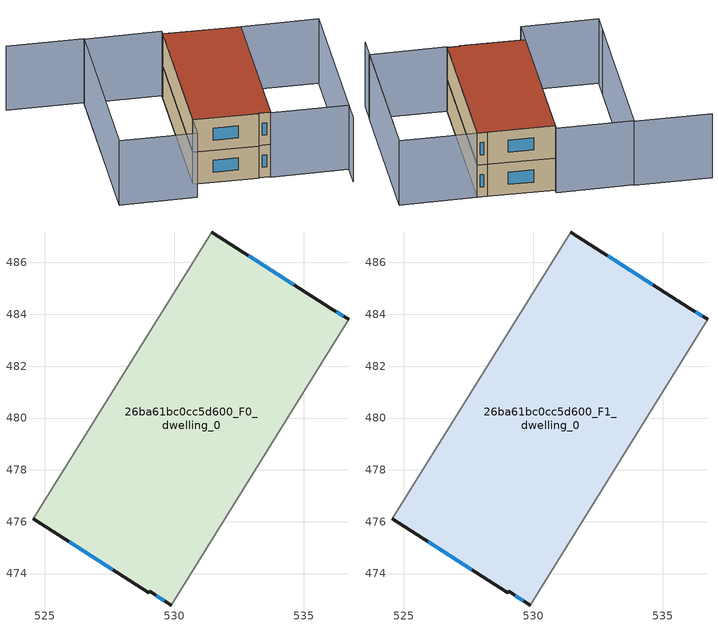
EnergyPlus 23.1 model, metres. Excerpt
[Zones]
26ba61bc0cc5d600_F0_dwelling_0
 floor ground (EU_floor_Construction): 536.05,484.22 536.73,483.8 529.88,472.79 529.06,473.32 529.02,473.25 524.56,476.11 531.44,487.17 z0
 wall outside (EU_wall_Construction): 536.73,483.8 536.05,484.22 531.44,487.17 / 524.56,476.11 529.02,473.25 529.06,473.32 529.88,472.79 z0:3
 wall adiabatic (EU_wall_Construction): 529.88,472.79 536.73,483.8 / 531.44,487.17 524.56,476.11 z0:3
 window (EU_Window_Construction): 536.52,483.93 536.26,484.09 / 529.31,473.15 529.62,472.95 / 525.95,475.22 527.63,474.14 / 534.61,485.14 532.88,486.25 z0.93:2.07
26ba61bc0cc5d600_F1_dwelling_0
 floor to 26ba61bc0cc5d600_F0_dwelling_0 (EU_floor_Construction): 536.05,484.22 536.73,483.8 529.88,472.79 529.06,473.32 529.02,473.25 524.56,476.11 531.44,487.17 z3
 wall outside (EU_wall_Construction): 536.73,483.8 536.05,484.22 531.44,487.17 / 524.56,476.11 529.02,473.25 529.06,473.32 529.88,472.79 z3:6
 wall adiabatic (EU_wall_Construction): 529.88,472.79 536.73,483.8 / 531.44,487.17 524.56,476.11 z3:6
 window (EU_Window_Construction): 536.52,483.93 536.26,484.09 / 529.31,473.15 529.62,472.95 / 525.95,475.22 527.63,474.14 / 534.61,485.14 532.88,486.25 z3.93:5.07
 roof outside (EU_roof_Construction): 529.88,472.79 536.73,483.8 536.05,484.22 531.44,487.17 524.56,476.11 529.02,473.25 529.06,473.32 z6
shading: 534.16,467.8 542.07,480.5 / 521.03,494.18 526.36,490.87 / 526.36,490.87 519.11,479.22 / 529.84,472.72 536.75,483.82 / 536.75,483.82 542.07,480.51 / 542.07,480.51 535.17,469.41 / 535.17,469.41 529.84,472.72 / 531.64,487.49 523.49,474.39 / 523.49,474.39 518.16,477.7 / 518.16,477.7 526.32,490.8 / 526.32,490.8 531.64,487.49 z0:6
[Building]
EU S2 Campaign: North Axis=0; Terrain=City; Solar Distribution=FullExterior
[Site:Location]
Montreal-Trudeau.Intl.AP: Latitude=45.4667; Longitude=-73.75; Time Zone=-5; Elevation=36
[SizingPeriod:WeatherFileDays]
AnnualSizingPeriod: Begin Month=1; Begin Day of Month=1; End Month=12; End Day of Month=31; Day of Week for Start Day=Monday; Use Weather File Daylight Saving Period=No; Use Weather File Rain and Snow Indicators=No
[MATERIAL]
EU_InternalMass_Material: Roughness=MediumRough; Thickness=0.1; Conductivity=1; Density=1800; Specific Heat=900; Thermal Absorptance=0.9; Solar Absorptance=0.7; Visible Absorptance=0.7
[MATERIAL:NOMASS] Roughness=MediumRough; Thermal Absorptance=0.9; Solar Absorptance=0.7; Visible Absorptance=0.7
Name | Thermal Resistance
EU_wall_NoMass; EU_floor_NoMass | 1.51479
EU_roof_NoMass | 2.84114
[WINDOWMATERIAL:SIMPLEGLAZINGSYSTEM]
EU_Window_SimpleGlazing: UFactor=3.53504; Solar Heat Gain Coefficient=0.8; Visible Transmittance=0.8
[CONSTRUCTION]
EU_wall_Construction: EU_wall_NoMass
EU_roof_Construction: EU_roof_NoMass
EU_floor_Construction: EU_floor_NoMass
EU_Window_Construction: EU_Window_SimpleGlazing
EU_InternalMass_Construction: EU_InternalMass_Material
[ZONE] Type=1; Multiplier=1; Ceiling Height=autocalculate; Volume=244.984; Floor Area=autocalculate; Part of Total Floor Area=Yes
26ba61bc0cc5d600_F0_dwelling_0; 26ba61bc0cc5d600_F1_dwelling_0
[INTERNALMASS] Construction=EU_InternalMass_Construction; Surface Area=81.6613
Name | Zone or ZoneList
26ba61bc0cc5d600_F0_dwelling_0_EU_InternalMass | 26ba61bc0cc5d600_F0_dwelling_0
26ba61bc0cc5d600_F1_dwelling_0_EU_InternalMass | 26ba61bc0cc5d600_F1_dwelling_0
[OTHEREQUIPMENT] Fuel Type=Electricity; Design Level Calculation Method=Watts/Area; Power per Zone Floor Area=1; Fraction Latent=0; Fraction Radiant=0; Fraction Lost=0; Carbon Dioxide Generation Rate=0; EndUse Subcategory=EU_Step8_InternalGains
Name | Zone or ZoneList or Space or SpaceList | Schedule
EU_Step8_InternalGain_26ba61bc0cc5d600_F0_dwelling_0_f000 | 26ba61bc0cc5d600_F0_dwelling_0 | EU_Step8_GainSchedule_26ba61bc0cc5d600_F0_dwelling_0_f000
EU_Step8_InternalGain_26ba61bc0cc5d600_F1_dwelling_0_f000 | 26ba61bc0cc5d600_F1_dwelling_0 | EU_Step8_GainSchedule_26ba61bc0cc5d600_F1_dwelling_0_f000
[ZONEVENTILATION:DESIGNFLOWRATE] Schedule=EU_AlwaysOn; Design Flow Rate Calculation Method=AirChanges/Hour; Air Changes per Hour=0.775154; Ventilation Type=Natural; Fan Pressure Rise=0; Fan Total Efficiency=1; Constant Term Coefficient=1; Temperature Term Coefficient=0; Velocity Term Coefficient=0; Velocity Squared Term Coefficient=0; Minimum Indoor Temperature=-100; Maximum Indoor Temperature=100; Delta Temperature=-100; Minimum Outdoor Temperature=-100; Maximum Outdoor Temperature=100; Maximum Wind Speed=40
Name | Zone or ZoneList or Space or SpaceList
EU_ConstantAir_26ba61bc0cc5d600_F0_dwelling_0 | 26ba61bc0cc5d600_F0_dwelling_0
EU_ConstantAir_26ba61bc0cc5d600_F1_dwelling_0 | 26ba61bc0cc5d600_F1_dwelling_0
[HVACTEMPLATE:THERMOSTAT] Constant Heating Setpoint=20; Constant Cooling Setpoint=50
EU_HeatOnly_26ba61bc0cc5d600_F0_dwelling_0; EU_HeatOnly_26ba61bc0cc5d600_F1_dwelling_0
[HVACTEMPLATE:ZONE:IDEALLOADSAIRSYSTEM] System Availability Schedule=EU_AlwaysOn; Maximum Heating Supply Air Temperature=50; Minimum Cooling Supply Air Temperature=13; Maximum Heating Supply Air Humidity Ratio=0.0156; Minimum Cooling Supply Air Humidity Ratio=0.0077; Heating Limit=NoLimit; Cooling Limit=NoLimit; Heating Availability Schedule=EU_AlwaysOn; Cooling Availability Schedule=EU_CoolingOff; Dehumidification Control Type=ConstantSensibleHeatRatio; Cooling Sensible Heat Ratio=0.7; Dehumidification Setpoint=60; Humidification Control Type=None; Humidification Setpoint=30; Outdoor Air Method=None; Outdoor Air Flow Rate per Person=0.00944; Outdoor Air Flow Rate per Zone Floor Area=0; Outdoor Air Flow Rate per Zone=0; Demand Controlled Ventilation Type=None; Outdoor Air Economizer Type=NoEconomizer; Heat Recovery Type=None; Sensible Heat Recovery Effectiveness=0.7; Latent Heat Recovery Effectiveness=0.65
Name | Template Thermostat
26ba61bc0cc5d600_F0_dwelling_0 | EU_HeatOnly_26ba61bc0cc5d600_F0_dwelling_0
26ba61bc0cc5d600_F1_dwelling_0 | EU_HeatOnly_26ba61bc0cc5d600_F1_dwelling_0
[SIZING:ZONE] Zone Cooling Design Supply Air Temperature Input Method=SupplyAirTemperature; Zone Cooling Design Supply Air Temperature=13; Zone Heating Design Supply Air Temperature Input Method=SupplyAirTemperature; Zone Heating Design Supply Air Temperature=50; Zone Cooling Design Supply Air Humidity Ratio=0.008; Zone Heating Design Supply Air Humidity Ratio=0.008; Cooling Design Air Flow Method=DesignDay; Cooling Design Air Flow Rate=0; Cooling Minimum Air Flow per Zone Floor Area=0.000762; Cooling Minimum Air Flow=0; Cooling Minimum Air Flow Fraction=0.2; Heating Design Air Flow Method=DesignDay; Heating Design Air Flow Rate=0; Heating Maximum Air Flow per Zone Floor Area=0.002032; Heating Maximum Air Flow=0.141576; Heating Maximum Air Flow Fraction=0.3; Account for Dedicated Outdoor Air System=No; Dedicated Outdoor Air System Control Strategy=NeutralSupplyAir; Dedicated Outdoor Air Low Setpoint Temperature for Design=autosize; Dedicated Outdoor Air High Setpoint Temperature for Design=autosize; Zone Load Sizing Method=Sensible Load Only No Latent Load; Zone Latent Cooling Design Supply Air Humidity Ratio Input Method=HumidityRatioDifference; Zone Cooling Design Supply Air Humidity Ratio Difference=0.005; Zone Latent Heating Design Supply Air Humidity Ratio Input Method=HumidityRatioDifference; Zone Humidification Design Supply Air Humidity Ratio Difference=0.005
26ba61bc0cc5d600_F0_dwelling_0; 26ba61bc0cc5d600_F1_dwelling_0
[SCHEDULE:CONSTANT]
Name | Hourly Value
EU_AlwaysOn | 1
EU_CoolingOff | 0
[SCHEDULE:FILE] Column Number=1; Rows to Skip at Top=0; Number of Hours of Data=8760; Column Separator=Comma; Interpolate to Timestep=No; Minutes per Item=60; Adjust Schedule for Daylight Savings=Yes
Name | File
EU_Step8_GainSchedule_26ba61bc0cc5d600_F0_dwelling_0_f000 | ../../schedules/26ba61bc0cc5d600/26ba61bc0cc5d600_F0_dwelling_0_f000_gain.csv
EU_Step8_GainSchedule_26ba61bc0cc5d600_F1_dwelling_0_f000 | ../../schedules/26ba61bc0cc5d600/26ba61bc0cc5d600_F1_dwelling_0_f000_gain.csv
